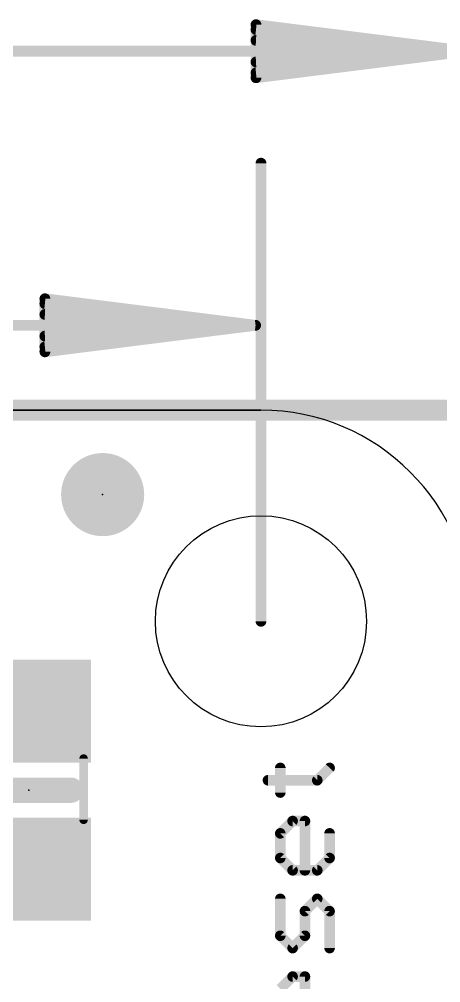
# Model space of a CAD drawing. Extents: x -9.8 to 63.1, y -5.4 to 29.5.
# Drawn here: x 45.35 to 50.42, y 15.97 to 27.56 of the extents above; entities that cross this region are included whole.
import ezdxf

# ---------------------------------------------------------------- set-up
doc = ezdxf.new("R2010")
doc.units = 0
for name, color, linetype in [('1', 12, 'CONTINUOUS'), ('16', 132, 'CONTINUOUS'), ('20', 4, 'CONTINUOUS'), ('21', 40, 'CONTINUOUS'), ('23', 53, 'CONTINUOUS'), ('47', 253, 'CONTINUOUS'), ('51', 253, 'CONTINUOUS')]:
    doc.layers.add(name, color=color, linetype=linetype)

# ---------------------------------------------------------------- blocks, each defined once
blk = doc.blocks.new('RECT')
blk.add_solid([(-0.5, -0.5), (0.5, -0.5), (-0.5, 0.5), (0.5, 0.5)])
blk = doc.blocks.new('PIE')
at = {"const_width": 0.5}
blk.add_lwpolyline([(0, -0.25, 1), (0, 0.25, 1), (0, -0.25)], format="xyb", dxfattribs=at)

msp = doc.modelspace()

# ---------------------------------------------------------------- linework, layer by layer
at = {"layer": '1'}
for points, const_width in [([(50.8, 22.86), (0, 22.86)], 0.254), ([(45.466, 17.338), (45.019, 17.338)], 0.4064)]:
    msp.add_lwpolyline(points, dxfattribs=dict(at, const_width=const_width))
at = {"layer": '1', "const_width": 0.2032}
msp.add_lwpolyline([(45.466, 17.2364, 1), (45.466, 17.4396)], format="xyb", dxfattribs=at)
at = {"layer": '16', "const_width": 0.254}
msp.add_lwpolyline([(50.8, 22.86), (0, 22.86)], dxfattribs=at)
at = {"layer": '20'}
for p, q in [((2.54, 22.86), (48.26, 22.86)), ((48.26, 22.86), (2.54, 22.86))]:
    msp.add_line(p, q, dxfattribs=at)
msp.add_circle((48.26, 20.32), 1.27, dxfattribs=at)
msp.add_arc((48.26, 20.32), 2.54, 0, 90, dxfattribs=at)
msp.add_arc((48.26, 20.32), 2.54, 0, 90, dxfattribs=at)
at = {"layer": '21'}
for points, const_width in [([(48.4923, 18.2597), (48.4923, 18.5563)], 0.127), ([(48.9372, 18.408), (49.0855, 18.5563)], 0.127), ([(44.958, 18.288), (45.974, 18.288)], 0.3048), ([(48.344, 18.408), (48.9372, 18.408)], 0.127), ([(48.4923, 17.7691), (48.6406, 17.9174)], 0.127), ([(48.6406, 17.9174), (48.7889, 17.9174)], 0.127), ([(48.7889, 17.9174), (48.7889, 17.3242)], 0.127), ([(48.4923, 17.4725), (48.4923, 17.7691)], 0.127), ([(49.0855, 17.7691), (49.0855, 17.4725)], 0.127), ([(48.6406, 17.3242), (48.4923, 17.4725)], 0.127), ([(49.0855, 17.4725), (48.9372, 17.3242)], 0.127), ([(48.9372, 17.3242), (48.6406, 17.3242)], 0.127), ([(48.4923, 16.537), (48.4923, 16.9818)], 0.127), ([(48.9372, 16.9818), (48.7889, 16.8335)], 0.127), ([(49.0855, 16.8335), (48.9372, 16.9818)], 0.127), ([(48.7889, 16.8335), (48.7889, 16.537)], 0.127), ([(49.0855, 16.3887), (49.0855, 16.8335)], 0.127), ([(48.6406, 16.3887), (48.4923, 16.537)], 0.127), ([(48.7889, 16.537), (48.6406, 16.3887)], 0.127), ([(48.4923, 15.898), (48.6406, 16.0463)], 0.127), ([(48.6406, 16.0463), (48.7889, 16.0463)], 0.127), ([(48.7889, 16.0463), (48.7889, 15.4531)], 0.127)]:
    msp.add_lwpolyline(points, dxfattribs=dict(at, const_width=const_width))
for points, const_width in [([(48.5241, 18.5563, 1), (48.4606, 18.5563)], 0.0635), ([(49.108, 18.5338, 1), (49.063, 18.5787)], 0.0635), ([(45.974, 18.2118, 1), (45.974, 18.3642)], 0.1524), ([(48.344, 18.4397, 1), (48.344, 18.3762)], 0.0635), ([(48.9148, 18.4304, 1), (48.9597, 18.3855)], 0.0635), ([(48.9372, 18.3762, 1), (48.9372, 18.4397)], 0.0635), ([(48.4606, 18.2597, 1), (48.5241, 18.2597)], 0.0635), ([(48.6406, 17.9491, 1), (48.6406, 17.8856)], 0.0635), ([(48.6631, 17.8949, 1), (48.6182, 17.9398)], 0.0635), ([(48.8207, 17.9174, 1), (48.7572, 17.9174)], 0.0635), ([(48.7889, 17.8856, 1), (48.7889, 17.9491)], 0.0635), ([(48.5241, 17.7691, 1), (48.4606, 17.7691)], 0.0635), ([(48.4699, 17.7915, 1), (48.5148, 17.7466)], 0.0635), ([(49.1173, 17.7691, 1), (49.0538, 17.7691)], 0.0635), ([(48.4606, 17.4725, 1), (48.5241, 17.4725)], 0.0635), ([(48.5148, 17.4949, 1), (48.4699, 17.45)], 0.0635), ([(49.0538, 17.4725, 1), (49.1173, 17.4725)], 0.0635), ([(49.108, 17.45, 1), (49.063, 17.4949)], 0.0635), ([(48.6406, 17.3559, 1), (48.6406, 17.2924)], 0.0635), ([(48.9372, 17.2924, 1), (48.9372, 17.3559)], 0.0635), ([(48.6182, 17.3017, 1), (48.6631, 17.3466)], 0.0635), ([(48.7572, 17.3242, 1), (48.8207, 17.3242)], 0.0635), ([(48.9148, 17.3466, 1), (48.9597, 17.3017)], 0.0635), ([(48.5241, 16.9818, 1), (48.4606, 16.9818)], 0.0635), ([(48.9597, 17.0043, 1), (48.9148, 16.9594)], 0.0635), ([(48.9597, 16.9594, 1), (48.9148, 17.0043)], 0.0635), ([(48.8207, 16.8335, 1), (48.7572, 16.8335)], 0.0635), ([(48.7665, 16.856, 1), (48.8114, 16.8111)], 0.0635), ([(49.1173, 16.8335, 1), (49.0538, 16.8335)], 0.0635), ([(49.063, 16.8111, 1), (49.108, 16.856)], 0.0635), ([(48.5148, 16.5594, 1), (48.4699, 16.5145)], 0.0635), ([(48.8114, 16.5145, 1), (48.7665, 16.5594)], 0.0635), ([(48.4606, 16.537, 1), (48.5241, 16.537)], 0.0635), ([(48.7572, 16.537, 1), (48.8207, 16.537)], 0.0635), ([(48.6182, 16.4111, 1), (48.6631, 16.3662)], 0.0635), ([(48.6182, 16.3662, 1), (48.6631, 16.4111)], 0.0635), ([(49.0538, 16.3887, 1), (49.1173, 16.3887)], 0.0635), ([(48.6406, 16.0781, 1), (48.6406, 16.0146)], 0.0635), ([(48.6631, 16.0239, 1), (48.6182, 16.0688)], 0.0635), ([(48.8207, 16.0463, 1), (48.7572, 16.0463)], 0.0635), ([(48.7889, 16.0146, 1), (48.7889, 16.0781)], 0.0635)]:
    msp.add_lwpolyline(points, format="xyb", dxfattribs=dict(at, const_width=const_width))
at = {"layer": '23'}
for p in [(46.355, 21.844), (45.466, 18.288)]:
    msp.add_point(p, dxfattribs=at)
at = {"layer": '47', "const_width": 0.065}
for points in [[(48.2041, 27.5295, 1), (48.1959, 27.465)], [(48.2325, 27.4972, 1), (48.1675, 27.4972)], [(48.2033, 27.4703, 1), (48.1967, 27.4057)], [(48.2017, 27.3405, 1), (48.1983, 27.2755)], [(48.1983, 27.0805, 1), (48.2017, 27.0155)], [(48.1967, 26.9503, 1), (48.2033, 26.8857)], [(48.1959, 26.891, 1), (48.2041, 26.8265)], [(48.1675, 26.8588, 1), (48.2325, 26.8588)], [(48.2925, 25.8309, 1), (48.2275, 25.8309)], [(45.6641, 24.2324, 1), (45.6559, 24.1679)], [(45.6925, 24.2002, 1), (45.6275, 24.2002)], [(45.6633, 24.1732, 1), (45.6567, 24.1086)], [(45.6617, 24.0434, 1), (45.6583, 23.9785)], [(48.1991, 23.8487, 1), (48.1909, 23.9132)], [(48.1909, 23.8487, 1), (48.1991, 23.9132)], [(48.1983, 23.8486, 1), (48.1917, 23.9132)], [(48.1917, 23.8486, 1), (48.1983, 23.9132)], [(48.1933, 23.8485, 1), (48.1967, 23.9134)], [(48.1967, 23.8485, 1), (48.1933, 23.9134)], [(48.195, 23.8484, 1), (48.195, 23.9134)], [(45.6583, 23.7834, 1), (45.6617, 23.7185)], [(45.6567, 23.6532, 1), (45.6633, 23.5886)], [(45.6559, 23.5939, 1), (45.6641, 23.5294)], [(45.6275, 23.5617, 1), (45.6925, 23.5617)], [(48.2275, 20.32, 1), (48.2925, 20.32)]]:
    msp.add_lwpolyline(points, format="xyb", dxfattribs=at)
at = {"layer": '47', "const_width": 0.13}
for points in [[(50.735, 27.178), (48.2, 27.4972)], [(48.2, 27.4972), (48.2, 26.8588)], [(50.735, 27.178), (48.2, 27.438)], [(50.735, 27.178), (48.2, 27.308)], [(0.065, 27.178), (50.735, 27.178)], [(48.2, 26.8588), (50.735, 27.178)], [(48.2, 27.048), (50.735, 27.178)], [(48.2, 26.918), (50.735, 27.178)], [(48.26, 20.32), (48.26, 25.8309)], [(48.195, 23.8809), (45.66, 24.2002)], [(45.66, 24.2002), (45.66, 23.5617)], [(48.195, 23.8809), (45.66, 24.1409)], [(48.195, 23.8809), (45.66, 24.0109)], [(2.605, 23.8809), (48.195, 23.8809)], [(45.66, 23.5617), (48.195, 23.8809)], [(45.66, 23.7509), (48.195, 23.8809)], [(45.66, 23.6209), (48.195, 23.8809)], [(20.955, 22.86), (63.037, 22.86)]]:
    msp.add_lwpolyline(points, dxfattribs=at)
at = {"layer": '51', "const_width": 0.1016}
msp.add_lwpolyline([(46.126, 17.932), (46.126, 18.669)], dxfattribs=at)
at = {"layer": '51', "const_width": 0.0508}
for points in [[(46.1514, 18.669, 1), (46.1006, 18.669)], [(46.1006, 17.932, 1), (46.1514, 17.932)]]:
    msp.add_lwpolyline(points, format="xyb", dxfattribs=at)

# ---------------------------------------------------------------- block references
at = {"layer": '1'}
msp.add_blockref('PIE', (46.355, 21.844), dxfattribs=at)
at = {"layer": '1', "xscale": 1.24, "yscale": 1.5, "rotation": 90}
for p in [(45.466, 19.238), (45.466, 17.338)]:
    msp.add_blockref('RECT', p, dxfattribs=at)
at = {"layer": '51', "xscale": 0.7501, "yscale": 1.4501, "rotation": 90}
for p in [(45.4649, 19.0187), (45.4649, 17.5709)]:
    msp.add_blockref('RECT', p, dxfattribs=at)

doc.saveas('drawing.dxf')
